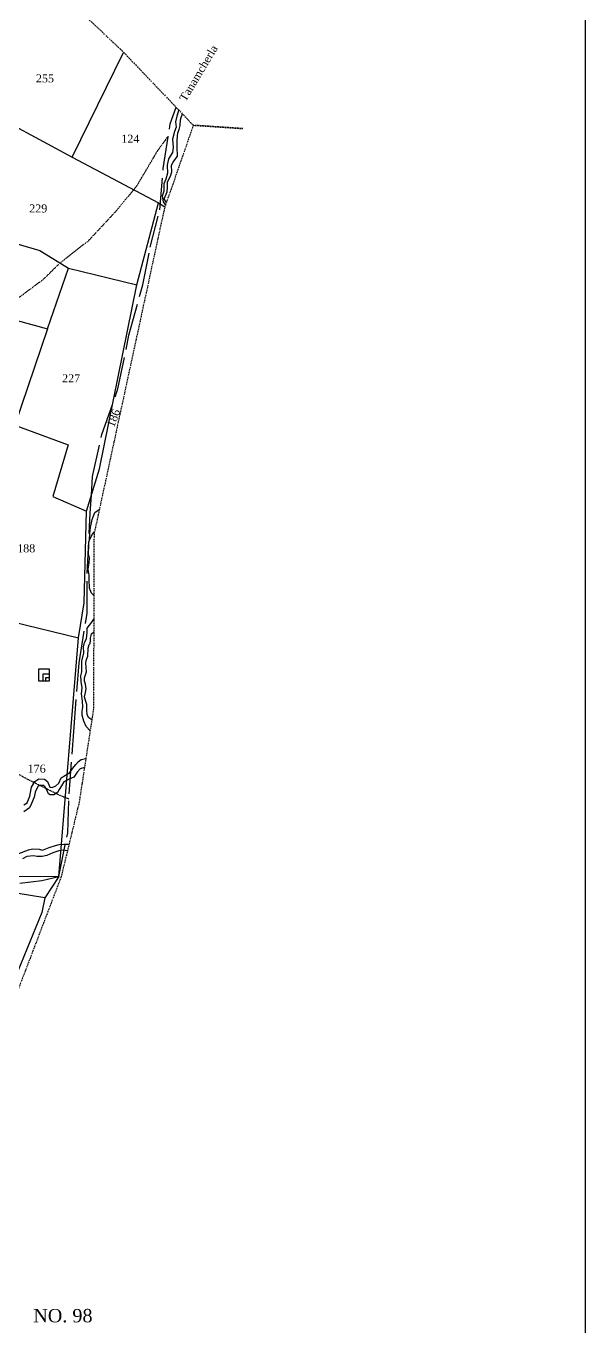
# Model space of a CAD drawing. Header units: millimetres. Extents: x 518 to 1579, y -940 to 848.
# Drawn here: x 1369.8 to 1579.5, y 68 to 555.5 of the extents above; entities that cross this region are included whole.
import ezdxf

# ---------------------------------------------------------------- set-up
doc = ezdxf.new("R2010")
doc.units = ezdxf.units.MM
doc.header["$MEASUREMENT"] = 0
for name, pattern in [('ACAD_ISO02W100', [15, 12, -3]), ('ACAD_ISO07W100', [3, 0, -3]), ('BORDER', [1.75, 0.5, -0.25, 0.5, -0.25, 0, -0.25])]:
    doc.linetypes.add(name, pattern=pattern)
for name, color, linetype in [('CARTTRACK', 30, 'ACAD_ISO02W100'), ('NALA', 4, 'Continuous'), ('SQUAREWELL', 5, 'Continuous'), ('SURVEY_BND', 7, 'Continuous')]:
    doc.layers.add(name, color=color, linetype=linetype)
doc.layers.add('FOOTPATH', color=150, linetype='ACAD_ISO07W100', lineweight=30)
doc.layers.add('VILL_BOUNDARY', color=6, linetype='BORDER', lineweight=30)
doc.styles.get("Standard").update_dxf_attribs({"font": 'TIMES.TTF'})

msp = doc.modelspace()

# ---------------------------------------------------------------- linework, layer by layer
at = {"lineweight": 30}
msp.add_lwpolyline([(517.68, 848.07), (1579.46, 848.07), (1579.46, -940.3), (517.68, -940.3)], close=True, dxfattribs=at)
at = {"layer": 'CARTTRACK'}
msp.add_lwpolyline([(1367.47, 234.38), (1375.76, 235.38), (1382.12, 236.9), (1385.45, 253.27), (1385.91, 267.78), (1387.71, 291.17), (1389.66, 316.9), (1392.76, 335.5), (1392.76, 350.39), (1393.81, 373.02), (1394.34, 379.74), (1394.66, 386.78), (1398.21, 402.44), (1404.25, 419.61), (1408.4, 439.7), (1413.59, 458.61), (1416.37, 472.62), (1419.97, 486.63), (1421.23, 502.12), (1423.88, 518.92), (1426.05, 525.12)], dxfattribs=at)
at = {"layer": 'FOOTPATH', "ltscale": 0.002}
for points in [[(1365.19, 452.4), (1376.31, 460.66), (1382.53, 466.76), (1393.43, 475.31), (1404.05, 486.72), (1411.47, 495.83), (1419.26, 508.99), (1423.14, 514.28)], [(1385.85, 265.87), (1382.6, 267.14), (1370.18, 273.35), (1358.98, 279.38)]]:
    msp.add_lwpolyline(points, dxfattribs=at)
at = {"layer": 'NALA'}
for points in [[(1427.04, 524.09), (1426.37, 521.79), (1425.81, 519.7), (1426.11, 517.58), (1425.44, 516), (1424.78, 513.13), (1424.93, 510.06), (1424.69, 508.14), (1423.23, 505.83), (1422.68, 503.45), (1422.84, 500.38), (1422.17, 498.18), (1421.44, 496.38), (1421.46, 493.7), (1420.85, 491.78), (1421.17, 489.65), (1422.06, 488.36)], [(1422.43, 489.4), (1421.55, 490.78), (1422.73, 493.37), (1422.86, 495.01), (1422.82, 497.18), (1424.02, 499.23), (1424.45, 500.96), (1424.37, 503.38), (1424.93, 504.49), (1426.57, 506.82), (1426.5, 510.28), (1426.41, 512.79), (1426.76, 515.49), (1427.28, 516.81), (1427.56, 518.24), (1427.69, 520.35), (1427.91, 521.21), (1428.41, 522.66)], [(1393.53, 362.99), (1393.74, 365.5), (1393.9, 367.76), (1394.3, 369.32), (1394.59, 370.58), (1394.95, 371.68), (1395.56, 373.23), (1397.26, 374.34)], [(1395.21, 342.2), (1394.35, 343.06), (1393.62, 344.94), (1393.41, 348.14), (1393.49, 349.78), (1393.08, 352.03), (1393.49, 354.3), (1393.53, 356.23), (1393.16, 357.74), (1393.16, 358.93), (1393.37, 359.83), (1393.37, 360.94), (1393.37, 361.88), (1393.53, 362.99), (1394.77, 365.18), (1395.45, 365.98)], [(1393.81, 291.41), (1392.38, 293), (1391.48, 295.06), (1390.78, 297.28), (1390.78, 298.8), (1391.11, 300.28), (1390.94, 302.59), (1390.57, 305.34), (1390.81, 307.55), (1390.44, 309.86), (1390.36, 311.99), (1390.73, 313.56), (1390.73, 315.37), (1390.69, 317.59), (1391.47, 320.62), (1391.39, 322.88), (1391.68, 324.56), (1392.5, 325.88), (1392.67, 328.23), (1392.71, 329.87), (1394.44, 332.13), (1395.26, 333.28)], [(1394.44, 295.51), (1393.38, 296.26), (1392.67, 297.43), (1392.56, 299.19), (1392.56, 301.28), (1392.17, 302.41), (1391.69, 304.15), (1392.05, 305.85), (1392.37, 307.11), (1392.1, 308.91), (1391.71, 310.06), (1391.69, 311.32), (1392.4, 313.51), (1392.28, 315.02), (1392.21, 316.99), (1392.4, 318.11), (1392.92, 319.47), (1393.11, 322.44), (1393.43, 323.76), (1393.89, 324.15), (1394, 325.28), (1394, 326.19), (1394.19, 327.11), (1394.37, 327.82), (1395.17, 328.53)], [(1369.01, 263.76), (1370.18, 264.46), (1371.25, 266.97), (1371.89, 270.28), (1373.09, 272.43), (1374.55, 273.44), (1376.73, 273.35), (1377.87, 272.46), (1378.66, 270.36), (1379.52, 270.2), (1381, 270.78), (1382.07, 271.82), (1382.9, 273.77), (1386.21, 275.83), (1387.38, 277.39), (1388.47, 278.82), (1389.45, 279.99), (1390.51, 280.63), (1392.21, 281.02)], [(1391.7, 277.71), (1390.06, 277.16), (1388.95, 275.97), (1387.69, 274.1), (1385.7, 273.25), (1384.02, 272.29), (1383.11, 270.85), (1382.24, 269.5), (1381.56, 268.35), (1380.18, 267.51), (1378.79, 267.51), (1378.21, 267.86), (1377.84, 268.66), (1377.45, 269.63), (1376.85, 270.55), (1376.46, 270.94), (1375.8, 271.01), (1375.02, 270.97), (1374.37, 270.64), (1373.81, 269.85), (1373.26, 268.45), (1372.85, 266.52), (1371.88, 264.17), (1371.02, 262.59), (1368.99, 261.06)], [(1367.12, 245.5), (1370.67, 246.89), (1372.25, 247.18), (1374.66, 247.09), (1375.93, 246.75), (1378.43, 247.67), (1380.86, 248.43), (1382.15, 248.84), (1383.94, 248.97), (1385.46, 248.97), (1385.93, 249.09)], [(1385.53, 246.35), (1383.93, 246.76), (1382.06, 246.52), (1379.84, 245.73), (1377.61, 244.72), (1375.78, 244.31), (1373.84, 244.31), (1372.7, 244.53), (1370.04, 244.28), (1368.5, 243.48)]]:
    msp.add_lwpolyline(points, dxfattribs=at)
at = {"layer": 'SQUAREWELL'}
for points in [[(1374.56, 314.66), (1378.49, 314.66), (1378.49, 310), (1374.56, 310)], [(1376.26, 312.73), (1378.49, 312.73), (1378.49, 310), (1376.26, 310)], [(1377.21, 311.38), (1378.49, 311.38), (1378.49, 310), (1377.21, 310)]]:
    msp.add_lwpolyline(points, close=True, dxfattribs=at)
at = {"layer": 'SURVEY_BND'}
for points in [[(1351.37, 525.69), (1387.14, 506.44), (1406.4, 545.67)], [(1387.14, 506.44), (1419.53, 489.29), (1421.86, 487.78)], [(1334.93, 472.65), (1352.63, 466.96), (1354.98, 476.82), (1355.2, 477.19), (1374.9, 471.46), (1385.75, 464.78), (1411.34, 458.62), (1419.53, 489.29)], [(1352.63, 466.96), (1348.6, 450.04), (1377.82, 442.02), (1385.75, 464.78)], [(1377.82, 442.02), (1365.57, 405.95), (1385.55, 398.61), (1379.85, 379.29), (1392.49, 373.72), (1397.38, 389.61), (1411.34, 458.62)], [(1330.82, 348.94), (1354.05, 341.57), (1366.18, 337.58), (1364.85, 332.24), (1389.44, 326.26), (1391.62, 339.42), (1392.49, 373.72)], [(1341.81, 247.21), (1343.52, 236.93), (1382.12, 236.9), (1389.44, 326.26)], [(1382.12, 236.9), (1376.88, 228.85), (1345.22, 233.97), (1324.86, 236.52), (1305.47, 237.11), (1281.51, 243.95), (1276.44, 245.77), (1251.55, 248.48), (1245.78, 249.31), (1246.19, 252.55), (1271.87, 249.22)], [(1376.88, 228.85), (1375.71, 223.4), (1358.64, 182.13), (1349.24, 157.43), (1330.33, 164.02), (1321.46, 138.19), (1330.78, 132.11), (1338.52, 139.14), (1349.24, 157.43)]]:
    msp.add_lwpolyline(points, dxfattribs=at)
at = {"layer": 'VILL_BOUNDARY'}
msp.add_lwpolyline([(1375.42, 574.85), (1405.8, 546.3), (1432.52, 518.36), (1451.13, 517.11), (1432.52, 518.36), (1421.7, 487.32), (1395.28, 365.19), (1395.08, 299.68), (1389.7, 264.67), (1382.93, 236.72), (1366.96, 194.85), (1351.67, 158.91), (1339.98, 138.13), (1332.63, 131.21), (1316.77, 121.7), (1297.29, 63.12)], dxfattribs=at)

# ---------------------------------------------------------------- texts
at = {"layer": 'SURVEY_BND'}
for s, rotation, p in [('Tanamcherla', 59.0073, (1429.66, 526.97)), ('186', 69.4225, (1402.79, 404.92))]:
    msp.add_text(s, height=3, rotation=rotation, dxfattribs=at).set_placement(p)
for s, height, p in [('255', 3, (1373.48, 534.42)), ('124', 3, (1405.51, 511.82)), ('229', 3, (1370.96, 485.68)), ('227', 3, (1383.29, 422.05)), ('187 & 188', 3, (1353.86, 358.33)), ('176', 3, (1370.35, 275.77)), ('NO. 98', 5, (1372.48, 69.79))]:
    msp.add_text(s, height=height, dxfattribs=at).set_placement(p)

doc.saveas('drawing.dxf')
